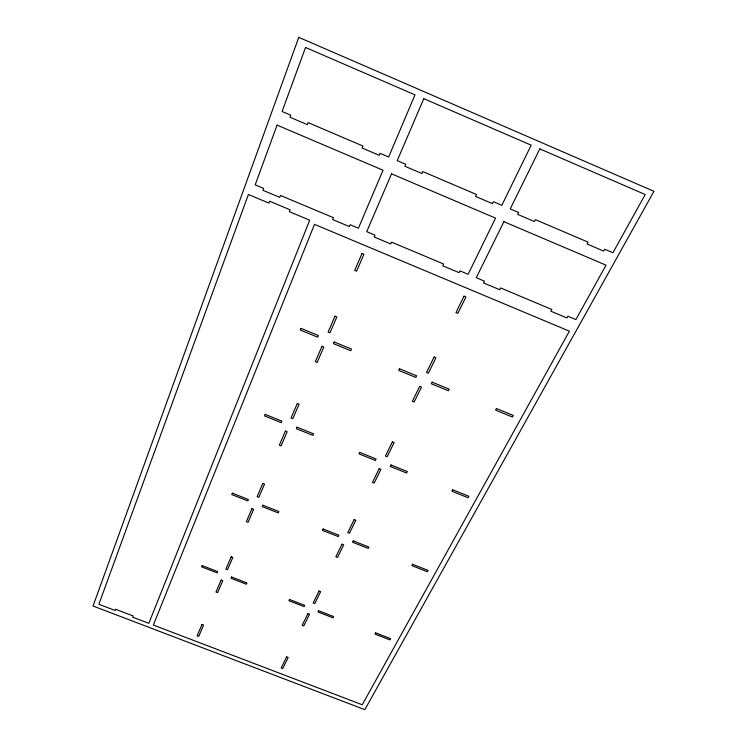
<?xml version="1.0" encoding="UTF-8"?>
<svg xmlns="http://www.w3.org/2000/svg" width="747" height="747" viewBox="0 0 747 747"><rect width="100%" height="100%" fill="white"/><g stroke="black" fill="none" stroke-linecap="round" stroke-linejoin="round"><path stroke-width="1.12" d="M298.781 37.35L93.048 606.013L364.835 709.65L653.952 191.325L298.781 37.35M248.387 194.5L98.875 604.267L115.169 610.486L115.626 609.272L133.115 615.948L132.639 617.153L148.83 623.334L309.706 220.197L289.341 211.662L290.06 209.795L269.62 201.214L268.911 203.1L248.387 194.5M277.081 125.123L255.194 184.836L263.626 188.384L262.925 190.28L279.742 197.348L280.461 195.453L333.479 217.722L332.714 219.59L349.344 226.574L350.119 224.716L358.429 228.208L383.034 170.223L277.081 125.123M305.532 47.472L282.077 111.49L290.779 115.206L290.032 117.242L307.39 124.656L308.166 122.629L362.893 145.992L362.071 147.99L379.243 155.32L380.074 153.331L388.645 156.991L415.005 94.86L305.532 47.472M314.506 224.371L153.35 625.052L362.248 704.776L569.401 331.173L314.506 224.371M202.185 565.582L201.653 566.88L217.06 572.856L217.601 571.567L202.185 565.582M232.364 493.169L231.775 494.57L247.789 500.892L248.387 499.491L232.364 493.169M265.185 414.398L264.541 415.93L281.217 422.625L281.871 421.103L265.185 414.398M301.022 328.391L300.322 330.062L317.708 337.196L318.418 335.524L301.022 328.391M391.54 173.846L366.721 231.691L375.003 235.174L374.21 237.023L390.728 243.961L391.54 242.121L443.606 263.999L442.756 265.801L459.088 272.664L459.956 270.872L468.117 274.298L495.55 218.124L391.54 173.846M423.792 98.669L397.208 160.642L405.752 164.293L404.902 166.264L421.943 173.547L422.821 171.577L476.539 194.519L475.615 196.452L492.469 203.642L493.403 201.718L501.816 205.313L531.192 145.17L423.792 98.669M201.998 624.483L197.105 635.818L198.683 636.416L203.586 625.09L201.998 624.483M221.14 580.092L215.986 592.035L217.601 592.66L222.765 580.718L221.14 580.092M231.187 556.804L225.893 569.083L227.527 569.718L232.831 557.449L231.187 556.804M251.944 508.679L246.351 521.649L248.032 522.302L253.635 509.351L251.944 508.679M262.851 483.402L257.099 496.736L258.798 497.399L264.559 484.075L262.851 483.402M285.429 431.038L279.341 445.156L281.087 445.856L287.184 431.747L285.429 431.038M297.315 403.483L291.05 418.021L292.815 418.731L299.099 404.202L297.315 403.483M321.976 346.309L315.318 361.744L317.139 362.482L323.806 347.066L321.976 346.309M334.983 316.158L328.12 332.07L329.959 332.826L336.841 316.933L334.983 316.158M362.015 253.476L354.713 270.414L356.608 271.208L363.929 254.279L362.015 253.476M231.589 576.992L231.028 578.271L246.37 584.219L246.94 582.94L231.589 576.992M262.925 505.233L262.318 506.625L278.248 512.909L278.874 511.527L262.925 505.233M296.998 427.191L296.335 428.703L312.928 435.37L313.6 433.858L296.998 427.191M334.198 341.995L333.47 343.657L350.763 350.745L351.501 349.092L334.198 341.995M289.519 599.458L288.921 600.719L304.113 606.611L304.72 605.359L289.519 599.458M323.124 528.988L322.471 530.351L338.251 536.579L338.914 535.216L323.124 528.988M359.643 452.374L358.933 453.859L375.358 460.46L376.077 458.975L359.643 452.374M399.505 368.785L398.73 370.409L415.836 377.422L416.63 375.806L399.505 368.785M286.633 656.902L281.199 667.949L282.758 668.537L288.193 657.509L286.633 656.902M307.885 613.689L302.161 625.314L303.758 625.93L309.491 614.305L307.885 613.689M319.034 591.026L313.152 602.969L314.767 603.595L320.65 591.652L319.034 591.026M342.061 544.189L335.861 556.804L337.513 557.458L343.723 544.843L342.061 544.189M354.162 519.595L347.785 532.564L349.456 533.227L355.843 520.257L354.162 519.595M379.205 468.677L372.454 482.403L374.172 483.085L380.933 469.368L379.205 468.677M392.38 441.879L385.424 456.015L387.17 456.716L394.136 442.588L392.38 441.879M419.702 386.32L412.325 401.307L414.118 402.045L421.504 387.058L419.702 386.32M434.11 357.029L426.509 372.482L428.32 373.229L435.94 357.785L434.11 357.029M464.046 296.148L455.959 312.591L457.827 313.376L465.932 296.942L464.046 296.148M503.908 221.682L476.269 277.716L484.401 281.143L483.514 282.926L499.743 289.743L500.649 287.959L551.8 309.454L550.847 311.2L566.898 317.942L567.86 316.205L575.872 319.567L606.041 265.166L503.908 221.682M539.82 148.905L510.22 208.899L518.614 212.484L517.662 214.389L534.394 221.532L535.366 219.637L588.104 242.149L587.095 244.026L603.641 251.085L604.659 249.227L612.923 252.747L645.203 194.528L539.82 148.905M318.511 610.701L317.895 611.952L333.013 617.816L333.648 616.574L318.511 610.701M353.238 540.875L352.565 542.229L368.271 548.419L368.953 547.075L353.238 540.875M390.98 464.97L390.251 466.445L406.583 473.01L407.33 471.544L390.98 464.97M432.158 382.175L431.355 383.781L448.377 390.756L449.19 389.159L432.158 382.175M375.638 632.858L374.985 634.091L389.962 639.899L390.634 638.676L375.638 632.858M412.568 564.284L411.849 565.61L427.405 571.754L428.134 570.428L412.568 564.284M452.682 489.78L451.907 491.218L468.08 497.726L468.873 496.279L452.682 489.78M496.428 408.534L495.578 410.112L512.423 417.013L513.292 415.444L496.428 408.534"/></g></svg>
